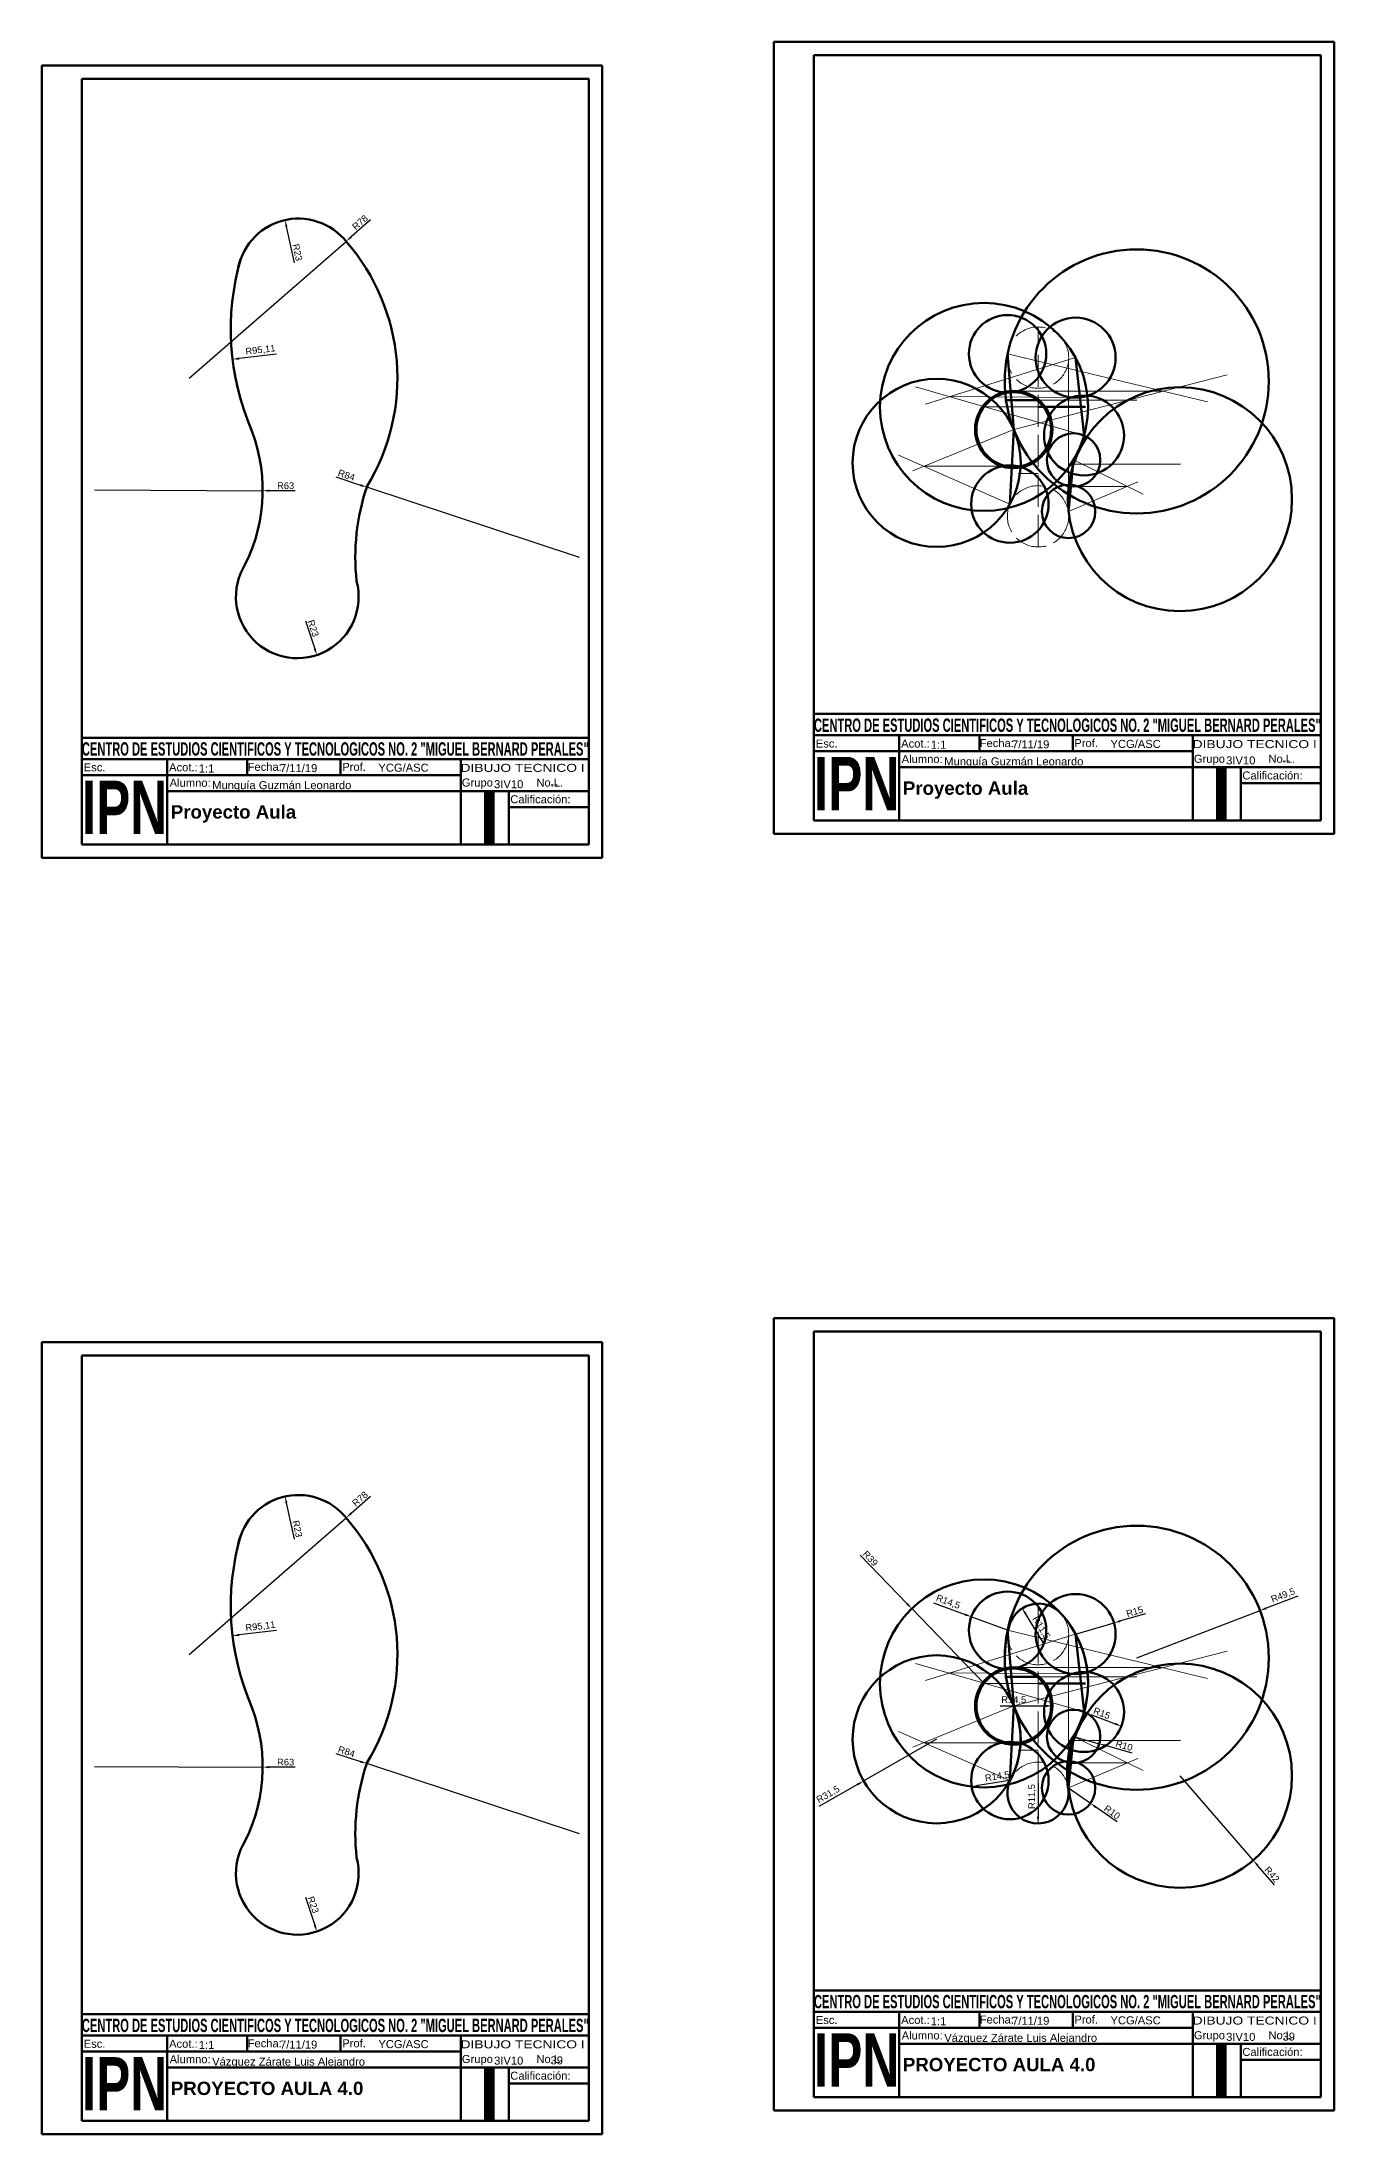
# Model space of a CAD drawing. Header units: millimetres. Extents: x 1589 to 2386, y 372 to 1156.
# Drawn here: x 1589 to 2074, y 372 to 1156 of the extents above; entities that cross this region are included whole.
import ezdxf
from ezdxf.enums import TextEntityAlignment as Align

# ---------------------------------------------------------------- set-up
doc = ezdxf.new("R2010")
doc.units = ezdxf.units.MM
doc.linetypes.add('ACAD_ISO02W100', pattern=[15, 12, -3])
for name, color, linetype, lineweight in [('Cuadro de datos', 7, 'Continuous', 50), ('LINEA CONTINUA GRUESA', 4, 'Continuous', 80), ('línea continua fina', 1, 'Continuous', 50), ('línea continua gruesa', 4, 'Continuous', 80), ('Línea fina', 141, 'Continuous', 5), ('línea interrumpida', 6, 'ACAD_ISO02W100', 5), ('Margen', 191, 'Continuous', 70)]:
    doc.layers.add(name, color=color, linetype=linetype, lineweight=lineweight)
doc.layers.add('TEXTO', color=1, linetype='Continuous')
doc.styles.add('IPN', font='', dxfattribs={"height": 20})
doc.styles.get("Standard").update_dxf_attribs({"font": 'arial.ttf'})
doc.styles.add('TEXT', font='arial.ttf', dxfattribs={"height": 3})
doc.styles.add('Texto', font='arial.ttf', dxfattribs={"height": 3})
doc.styles.add('Texto Titulo', font='', dxfattribs={"height": 5})
doc.styles.add('TÍTULO', font='', dxfattribs={"height": 5})
doc.styles.get('IPN').set_extended_font_data('Arial', bold=True)
doc.styles.get('Texto Titulo').set_extended_font_data('Arial', bold=True)
doc.styles.get('TÍTULO').set_extended_font_data('Arial', bold=True)
doc.dimstyles.new('ISO-25', dxfattribs={"dimtxt": 2.5, "dimasz": 2.5, "dimexe": 1.25, "dimexo": 0.625, "dimtad": 1, "dimtxsty": 'Standard', "dimcen": 2.5, "dimadec": 0, "dimazin": 0, "dimtfac": 1, "dimtmove": 0, "dimatfit": 3, "dimfxl": 1, "dimarcsym": 0})

# ---------------------------------------------------------------- blocks, each defined once
blk = doc.blocks.new('*D1')
at = {"layer": 'Defpoints', "color": 0, "transparency": 16777216}
for p in [(1685.08, 469.43), (1692.42, 447.64)]:
    blk.add_point(p, dxfattribs=at)
at = {"layer": 'línea continua fina', "color": 0, "lineweight": -2, "transparency": 16777216}
blk.add_line((1688.1, 460.46), (1691.62, 450.01), dxfattribs=at)
at = {"layer": 'línea continua fina', "color": 0, "transparency": 16777216}
blk.add_solid([(1692.02, 450.14), (1691.23, 449.87), (1692.42, 447.64)], dxfattribs=at)
at = {"layer": 'línea continua fina', "color": 0, "transparency": 16777216, "insert": (1691.06, 457.64), "char_height": 2.5, "attachment_point": 5, "rotation": 288.6038}
blk.add_mtext('R23', dxfattribs=at)
blk = doc.blocks.new('*D2')
at = {"layer": 'Defpoints', "color": 0, "transparency": 16777216}
for p in [(1680.48, 610.74), (1685.49, 588.29)]:
    blk.add_point(p, dxfattribs=at)
at = {"layer": 'línea continua fina', "color": 0, "lineweight": -2, "transparency": 16777216}
blk.add_line((1684.06, 594.68), (1681.02, 608.3), dxfattribs=at)
at = {"layer": 'línea continua fina', "color": 0, "transparency": 16777216}
blk.add_solid([(1681.43, 608.39), (1680.62, 608.21), (1680.48, 610.74)], dxfattribs=at)
at = {"layer": 'línea continua fina', "color": 0, "transparency": 16777216, "insert": (1685.13, 598.62), "char_height": 2.5, "attachment_point": 5, "rotation": 282.57011}
blk.add_mtext('R23', dxfattribs=at)
blk = doc.blocks.new('*D3')
at = {"layer": 'Defpoints', "color": 0, "transparency": 16777216}
for p in [(1755.25, 569.73), (1660.8, 558.51)]:
    blk.add_point(p, dxfattribs=at)
at = {"layer": 'línea continua fina', "color": 0, "lineweight": -2, "transparency": 16777216}
blk.add_line((1677.28, 560.47), (1663.28, 558.81), dxfattribs=at)
at = {"layer": 'línea continua fina', "color": 0, "transparency": 16777216}
blk.add_solid([(1663.23, 559.22), (1663.33, 558.39), (1660.8, 558.51)], dxfattribs=at)
at = {"layer": 'línea continua fina', "color": 0, "transparency": 16777216, "insert": (1671.27, 561.9), "char_height": 2.5, "attachment_point": 5, "rotation": 6.77511}
blk.add_mtext('R95,11', dxfattribs=at)
blk = doc.blocks.new('*D4')
at = {"layer": 'Defpoints', "color": 0, "transparency": 16777216}
for p in [(1703.36, 602.74), (1644.61, 551.43)]:
    blk.add_point(p, dxfattribs=at)
at = {"layer": 'línea continua fina', "color": 0, "lineweight": -2, "transparency": 16777216}
for p, q in [((1712.57, 610.78), (1705.24, 604.38)), ((1644.61, 551.43), (1703.36, 602.74))]:
    blk.add_line(p, q, dxfattribs=at)
at = {"layer": 'línea continua fina', "color": 0, "transparency": 16777216}
blk.add_solid([(1704.97, 604.7), (1705.52, 604.07), (1703.36, 602.74)], dxfattribs=at)
at = {"layer": 'línea continua fina', "color": 0, "transparency": 16777216, "insert": (1708.6, 609.84), "char_height": 2.5, "attachment_point": 5, "rotation": 41.12937}
blk.add_mtext('R78', dxfattribs=at)
blk = doc.blocks.new('*D5')
at = {"layer": 'Defpoints', "color": 0, "transparency": 16777216}
for p in [(1609.09, 509.51), (1672.09, 509.26)]:
    blk.add_point(p, dxfattribs=at)
at = {"layer": 'línea continua fina', "color": 0, "lineweight": -2, "transparency": 16777216}
for p, q in [((1609.09, 509.51), (1672.09, 509.26)), ((1684.31, 509.21), (1674.59, 509.25))]:
    blk.add_line(p, q, dxfattribs=at)
at = {"layer": 'línea continua fina', "color": 0, "transparency": 16777216}
blk.add_solid([(1674.59, 509.66), (1674.59, 508.83), (1672.09, 509.26)], dxfattribs=at)
at = {"layer": 'línea continua fina', "color": 0, "transparency": 16777216, "insert": (1680.71, 511.13), "char_height": 2.5, "attachment_point": 5, "rotation": 359.77029}
blk.add_mtext('R63', dxfattribs=at)
blk = doc.blocks.new('*D6')
at = {"layer": 'Defpoints', "color": 0, "transparency": 16777216}
for p in [(1711.09, 510.57), (1790.84, 484.19)]:
    blk.add_point(p, dxfattribs=at)
at = {"layer": 'línea continua fina', "color": 0, "lineweight": -2, "transparency": 16777216}
for p, q in [((1699.49, 514.41), (1708.72, 511.36)), ((1790.84, 484.19), (1711.09, 510.57))]:
    blk.add_line(p, q, dxfattribs=at)
at = {"layer": 'línea continua fina', "color": 0, "transparency": 16777216}
blk.add_solid([(1708.85, 511.76), (1708.59, 510.96), (1711.09, 510.57)], dxfattribs=at)
at = {"layer": 'línea continua fina', "color": 0, "transparency": 16777216, "insert": (1703.52, 515.08), "char_height": 2.5, "attachment_point": 5, "rotation": 341.69096}
blk.add_mtext('R84', dxfattribs=at)
blk = doc.blocks.new('Cuadro de datos hoja A4')
at = {"layer": 'Cuadro de datos'}
for p, q in [((15, 45), (205, 45)), ((15, 5), (15, 45)), ((205, 45), (205, 5)), ((15, 37), (205, 37)), ((47, 5), (47, 37)), ((77, 31), (77, 37)), ((112, 31), (112, 37)), ((157, 5), (157, 37)), ((15, 31), (157, 31)), ((47, 25), (205, 25)), ((175, 5), (175, 25)), ((175, 19), (205, 19)), ((205, 5), (15, 5))]:
    blk.add_line(p, q, dxfattribs=at)
at = {"layer": 'línea continua fina'}
for p, q in [((0, 297), (210, 297)), ((0, 0), (0, 297)), ((210, 297), (210, 0)), ((210, 0), (0, 0))]:
    blk.add_line(p, q, dxfattribs=at)
at = {"layer": 'Margen'}
for p, q in [((15, 292), (205, 292)), ((15, 5), (15, 292)), ((205, 292), (205, 5)), ((205, 5), (15, 5))]:
    blk.add_line(p, q, dxfattribs=at)
at = {"layer": 'línea continua fina', "color": 0}
for s, height, style, width, p, p2 in [('CENTRO DE ESTUDIOS CIENTIFICOS Y TECNOLOGICOS NO. 2 "MIGUEL BERNARD PERALES"', 5, 'TÍTULO', 0.597732, (15, 38.28), (205, 38.28)), ('DIBUJO TECNICO I', 3, 'TEXT', 1.23367, (156.95, 32.18), (203.48, 32.18)), ('IPN', 20, 'IPN', 0.687053, (15, 8.88), (47, 8.88))]:
    blk.add_text(s, height=height, dxfattribs=dict(at, style=style, width=width)).set_placement(p, p2, align=Align.FIT)
at = {"layer": 'línea continua fina', "color": 0, "style": 'TEXT'}
for s, p in [('Esc.', (15.69, 32.39)), ('Acot.:', (47.69, 32.39)), ('Fecha:', (77.14, 32.57)), ('Prof. ', (112.61, 32.57)), ('Grupo              No.L.      ', (157.43, 26.68)), ('Calificación:', (175.59, 20.42))]:
    blk.add_text(s, height=3, dxfattribs=at).set_placement(p)
at = {"layer": 'línea continua fina', "color": 0, "insert": (163.88, 24.97), "char_height": 20, "attachment_point": 1, "style": 'IPN'}
blk.add_mtext_dynamic_manual_height_columns('I', width=18, gutter_width=15, heights=[0], dxfattribs=at)
at = {"layer": 'TEXTO', "color": 0, "style": 'TEXT'}
blk.add_text('Alumno:', height=3, dxfattribs=at).set_placement((47.89, 26.59))
at = {"layer": 'TEXTO'}
for tag, p, height, style in [('ESC', (24.08, 32.42), 3, 'TEXT'), ('ACOT', (58.42, 32.39), 3, 'TEXT'), ('FECHA', (89.72, 32.51), 3, 'TEXT'), ('PROF', (121.78, 32.59), 3, 'TEXT'), ('ALUMNO', (63.56, 26.45), 3, 'TEXT'), ('GRUPO', (169.37, 26.46), 3, 'TEXT'), ('NO', (196.19, 26.69), 3, 'TEXT'), ('CUADRODEREFERENCIAS', (57.89, 13.54), 5, 'TÍTULO')]:
    blk.add_attdef(tag, p, '', height=height, dxfattribs=dict(at, style=style))
blk = doc.blocks.new('*D8')
at = {"layer": 'Defpoints', "color": 0, "transparency": 16777216}
for p in [(1685.08, 948.05), (1692.42, 926.25)]:
    blk.add_point(p, dxfattribs=at)
at = {"layer": 'línea continua fina', "color": 0, "lineweight": -2, "transparency": 16777216}
blk.add_line((1688.1, 939.07), (1691.62, 928.62), dxfattribs=at)
at = {"layer": 'línea continua fina', "color": 0, "transparency": 16777216}
blk.add_solid([(1692.02, 928.75), (1691.23, 928.49), (1692.42, 926.25)], dxfattribs=at)
at = {"layer": 'línea continua fina', "color": 0, "transparency": 16777216, "insert": (1691.06, 936.26), "char_height": 2.5, "attachment_point": 5, "rotation": 288.6038}
blk.add_mtext('R23', dxfattribs=at)
blk = doc.blocks.new('*D9')
at = {"layer": 'Defpoints', "color": 0, "transparency": 16777216}
for p in [(1680.48, 1089.35), (1685.49, 1066.9)]:
    blk.add_point(p, dxfattribs=at)
at = {"layer": 'línea continua fina', "color": 0, "lineweight": -2, "transparency": 16777216}
blk.add_line((1684.06, 1073.3), (1681.02, 1086.91), dxfattribs=at)
at = {"layer": 'línea continua fina', "color": 0, "transparency": 16777216}
blk.add_solid([(1681.43, 1087), (1680.62, 1086.82), (1680.48, 1089.35)], dxfattribs=at)
at = {"layer": 'línea continua fina', "color": 0, "transparency": 16777216, "insert": (1685.13, 1077.23), "char_height": 2.5, "attachment_point": 5, "rotation": 282.57011}
blk.add_mtext('R23', dxfattribs=at)
blk = doc.blocks.new('*D10')
at = {"layer": 'Defpoints', "color": 0, "transparency": 16777216}
for p in [(1755.25, 1048.35), (1660.8, 1037.13)]:
    blk.add_point(p, dxfattribs=at)
at = {"layer": 'línea continua fina', "color": 0, "lineweight": -2, "transparency": 16777216}
blk.add_line((1677.28, 1039.09), (1663.28, 1037.42), dxfattribs=at)
at = {"layer": 'línea continua fina', "color": 0, "transparency": 16777216}
blk.add_solid([(1663.23, 1037.84), (1663.33, 1037.01), (1660.8, 1037.13)], dxfattribs=at)
at = {"layer": 'línea continua fina', "color": 0, "transparency": 16777216, "insert": (1671.27, 1040.51), "char_height": 2.5, "attachment_point": 5, "rotation": 6.77511}
blk.add_mtext('R95,11', dxfattribs=at)
blk = doc.blocks.new('*D11')
at = {"layer": 'Defpoints', "color": 0, "transparency": 16777216}
for p in [(1703.36, 1081.35), (1644.61, 1030.05)]:
    blk.add_point(p, dxfattribs=at)
at = {"layer": 'línea continua fina', "color": 0, "lineweight": -2, "transparency": 16777216}
for p, q in [((1712.57, 1089.4), (1705.24, 1083)), ((1644.61, 1030.05), (1703.36, 1081.35))]:
    blk.add_line(p, q, dxfattribs=at)
at = {"layer": 'línea continua fina', "color": 0, "transparency": 16777216}
blk.add_solid([(1704.97, 1083.31), (1705.52, 1082.68), (1703.36, 1081.35)], dxfattribs=at)
at = {"layer": 'línea continua fina', "color": 0, "transparency": 16777216, "insert": (1708.6, 1088.45), "char_height": 2.5, "attachment_point": 5, "rotation": 41.12937}
blk.add_mtext('R78', dxfattribs=at)
blk = doc.blocks.new('*D12')
at = {"layer": 'Defpoints', "color": 0, "transparency": 16777216}
for p in [(1609.09, 988.13), (1672.09, 987.87)]:
    blk.add_point(p, dxfattribs=at)
at = {"layer": 'línea continua fina', "color": 0, "lineweight": -2, "transparency": 16777216}
for p, q in [((1609.09, 988.13), (1672.09, 987.87)), ((1684.31, 987.82), (1674.59, 987.86))]:
    blk.add_line(p, q, dxfattribs=at)
at = {"layer": 'línea continua fina', "color": 0, "transparency": 16777216}
blk.add_solid([(1674.59, 988.28), (1674.59, 987.45), (1672.09, 987.87)], dxfattribs=at)
at = {"layer": 'línea continua fina', "color": 0, "transparency": 16777216, "insert": (1680.71, 989.74), "char_height": 2.5, "attachment_point": 5, "rotation": 359.77029}
blk.add_mtext('R63', dxfattribs=at)
blk = doc.blocks.new('*D13')
at = {"layer": 'Defpoints', "color": 0, "transparency": 16777216}
for p in [(1711.09, 989.19), (1790.84, 962.8)]:
    blk.add_point(p, dxfattribs=at)
at = {"layer": 'línea continua fina', "color": 0, "lineweight": -2, "transparency": 16777216}
for p, q in [((1699.49, 993.03), (1708.72, 989.98)), ((1790.84, 962.8), (1711.09, 989.19))]:
    blk.add_line(p, q, dxfattribs=at)
at = {"layer": 'línea continua fina', "color": 0, "transparency": 16777216}
blk.add_solid([(1708.85, 990.37), (1708.59, 989.58), (1711.09, 989.19)], dxfattribs=at)
at = {"layer": 'línea continua fina', "color": 0, "transparency": 16777216, "insert": (1703.52, 993.7), "char_height": 2.5, "attachment_point": 5, "rotation": 341.69096}
blk.add_mtext('R84', dxfattribs=at)
blk = doc.blocks.new('*D16')
at = {"layer": 'Defpoints', "color": 0, "transparency": 16777216}
for p in [(2045.98, 567.95), (1999.75, 550.25)]:
    blk.add_point(p, dxfattribs=at)
at = {"layer": 'Línea fina', "color": 0, "lineweight": -2, "transparency": 16777216}
for p, q in [((2060.13, 573.36), (2048.31, 568.84)), ((1999.75, 550.25), (2045.98, 567.95))]:
    blk.add_line(p, q, dxfattribs=at)
at = {"layer": 'Línea fina', "color": 0, "transparency": 16777216}
blk.add_solid([(2048.16, 569.23), (2048.46, 568.45), (2045.98, 567.95)], dxfattribs=at)
at = {"layer": 'Línea fina', "color": 0, "transparency": 16777216, "insert": (2054.63, 573.54), "char_height": 2.5, "attachment_point": 5, "rotation": 20.94691}
blk.add_mtext('R49,5', dxfattribs=at)
blk = doc.blocks.new('*D17')
at = {"layer": 'Defpoints', "color": 0, "transparency": 16777216}
for p in [(2015.95, 506.05), (2043.44, 474.3)]:
    blk.add_point(p, dxfattribs=at)
at = {"layer": 'Línea fina', "color": 0, "lineweight": -2, "transparency": 16777216}
for p, q in [((2015.95, 506.05), (2043.44, 474.3)), ((2051.42, 465.08), (2045.07, 472.41))]:
    blk.add_line(p, q, dxfattribs=at)
at = {"layer": 'Línea fina', "color": 0, "transparency": 16777216}
blk.add_solid([(2045.39, 472.68), (2044.76, 472.14), (2043.44, 474.3)], dxfattribs=at)
at = {"layer": 'Línea fina', "color": 0, "transparency": 16777216, "insert": (2050.48, 469.03), "char_height": 2.5, "attachment_point": 5, "rotation": 310.88304}
blk.add_mtext('R42', dxfattribs=at)
blk = doc.blocks.new('*D18')
at = {"layer": 'Defpoints', "color": 0, "transparency": 16777216}
for p in [(1915.42, 568.7), (1942.51, 540.64)]:
    blk.add_point(p, dxfattribs=at)
at = {"layer": 'Línea fina', "color": 0, "lineweight": -2, "transparency": 16777216}
for p, q in [((1896.02, 588.79), (1913.69, 570.49)), ((1942.51, 540.64), (1915.42, 568.7))]:
    blk.add_line(p, q, dxfattribs=at)
at = {"layer": 'Línea fina', "color": 0, "transparency": 16777216}
blk.add_solid([(1913.99, 570.78), (1913.39, 570.21), (1915.42, 568.7)], dxfattribs=at)
at = {"layer": 'Línea fina', "color": 0, "transparency": 16777216, "insert": (1899.9, 587.51), "char_height": 2.5, "attachment_point": 5, "rotation": 313.9955}
blk.add_mtext('R39', dxfattribs=at)
blk = doc.blocks.new('*D19')
at = {"layer": 'Defpoints', "color": 0, "transparency": 16777216}
for p in [(1924.75, 519.68), (1897.4, 504.06)]:
    blk.add_point(p, dxfattribs=at)
at = {"layer": 'Línea fina', "color": 0, "lineweight": -2, "transparency": 16777216}
for p, q in [((1924.75, 519.68), (1897.4, 504.06)), ((1880.77, 494.56), (1895.23, 502.82))]:
    blk.add_line(p, q, dxfattribs=at)
at = {"layer": 'Línea fina', "color": 0, "transparency": 16777216}
blk.add_solid([(1895.02, 503.18), (1895.44, 502.45), (1897.4, 504.06)], dxfattribs=at)
at = {"layer": 'Línea fina', "color": 0, "transparency": 16777216, "insert": (1884.12, 498.92), "char_height": 2.5, "attachment_point": 5, "rotation": 29.73305}
blk.add_mtext('R31,5', dxfattribs=at)
blk = doc.blocks.new('*D20')
at = {"layer": 'Defpoints', "color": 0, "transparency": 16777216}
for p in [(1953.65, 532.21), (1968.15, 532.21)]:
    blk.add_point(p, dxfattribs=at)
at = {"layer": 'Línea fina', "color": 0, "lineweight": -2, "transparency": 16777216}
blk.add_line((1948.58, 532.21), (1965.65, 532.21), dxfattribs=at)
at = {"layer": 'Línea fina', "color": 0, "transparency": 16777216}
blk.add_solid([(1965.65, 532.62), (1965.65, 531.79), (1968.15, 532.21)], dxfattribs=at)
at = {"layer": 'Línea fina', "color": 0, "transparency": 16777216, "insert": (1953.65, 534.33), "char_height": 2.5, "attachment_point": 5}
blk.add_mtext('R14,5', dxfattribs=at)
blk = doc.blocks.new('*D21')
at = {"layer": 'Defpoints', "color": 0, "transparency": 16777216}
for p in [(1952.2, 504.23), (1937.89, 501.91)]:
    blk.add_point(p, dxfattribs=at)
at = {"layer": 'Línea fina', "color": 0, "lineweight": -2, "transparency": 16777216}
blk.add_line((1952.85, 504.33), (1940.36, 502.31), dxfattribs=at)
at = {"layer": 'Línea fina', "color": 0, "transparency": 16777216}
blk.add_solid([(1940.29, 502.72), (1940.42, 501.9), (1937.89, 501.91)], dxfattribs=at)
at = {"layer": 'Línea fina', "color": 0, "transparency": 16777216, "insert": (1947.5, 505.62), "char_height": 2.5, "attachment_point": 5, "rotation": 9.18214}
blk.add_mtext('R14,5', dxfattribs=at)
blk = doc.blocks.new('*D22')
at = {"layer": 'Defpoints', "color": 0, "transparency": 16777216}
for p in [(1962.75, 499.64), (1962.75, 488.14)]:
    blk.add_point(p, dxfattribs=at)
at = {"layer": 'Línea fina', "color": 0, "lineweight": -2, "transparency": 16777216}
blk.add_line((1962.75, 503.3), (1962.75, 490.64), dxfattribs=at)
at = {"layer": 'Línea fina', "color": 0, "transparency": 16777216}
blk.add_solid([(1962.33, 490.64), (1963.17, 490.64), (1962.75, 488.14)], dxfattribs=at)
at = {"layer": 'Línea fina', "color": 0, "transparency": 16777216, "insert": (1960.62, 498.22), "char_height": 2.5, "attachment_point": 5, "rotation": 90}
blk.add_mtext('R11,5', dxfattribs=at)
blk = doc.blocks.new('*D23')
at = {"layer": 'Defpoints', "color": 0, "transparency": 16777216}
for p in [(1956.73, 568.94), (1962.75, 559.14)]:
    blk.add_point(p, dxfattribs=at)
at = {"layer": 'Línea fina', "color": 0, "lineweight": -2, "transparency": 16777216}
blk.add_line((1964.66, 556.03), (1958.03, 566.81), dxfattribs=at)
at = {"layer": 'Línea fina', "color": 0, "transparency": 16777216}
blk.add_solid([(1958.39, 567.03), (1957.68, 566.59), (1956.73, 568.94)], dxfattribs=at)
at = {"layer": 'Línea fina', "color": 0, "transparency": 16777216, "insert": (1963.82, 561.47), "char_height": 2.5, "attachment_point": 5, "rotation": 301.58633}
blk.add_mtext('R11,5', dxfattribs=at)
blk = doc.blocks.new('*D24')
at = {"layer": 'Defpoints', "color": 0, "transparency": 16777216}
for p in [(1980.02, 529.96), (1994.03, 524.6)]:
    blk.add_point(p, dxfattribs=at)
at = {"layer": 'Línea fina', "color": 0, "lineweight": -2, "transparency": 16777216}
blk.add_line((1982.6, 528.97), (1991.69, 525.49), dxfattribs=at)
at = {"layer": 'Línea fina', "color": 0, "transparency": 16777216}
blk.add_solid([(1991.84, 525.88), (1991.55, 525.1), (1994.03, 524.6)], dxfattribs=at)
at = {"layer": 'Línea fina', "color": 0, "transparency": 16777216, "insert": (1986.66, 529.45), "char_height": 2.5, "attachment_point": 5, "rotation": 339.05718}
blk.add_mtext('R15', dxfattribs=at)
blk = doc.blocks.new('*D26')
at = {"layer": 'Defpoints', "color": 0, "transparency": 16777216}
for p in [(1976.07, 520.77), (1985.69, 518.03)]:
    blk.add_point(p, dxfattribs=at)
at = {"layer": 'Línea fina', "color": 0, "lineweight": -2, "transparency": 16777216}
for p, q in [((1976.07, 520.77), (1985.69, 518.03)), ((1998, 514.51), (1988.09, 517.34))]:
    blk.add_line(p, q, dxfattribs=at)
at = {"layer": 'Línea fina', "color": 0, "transparency": 16777216}
blk.add_solid([(1988.21, 517.74), (1987.98, 516.94), (1985.69, 518.03)], dxfattribs=at)
at = {"layer": 'Línea fina', "color": 0, "transparency": 16777216, "insert": (1995.05, 517.33), "char_height": 2.5, "attachment_point": 5, "rotation": 344.06245}
blk.add_mtext('R10', dxfattribs=at)
blk = doc.blocks.new('*D27')
at = {"layer": 'Defpoints', "color": 0, "transparency": 16777216}
for p in [(1974.2, 501.48), (1982.38, 495.73)]:
    blk.add_point(p, dxfattribs=at)
at = {"layer": 'Línea fina', "color": 0, "lineweight": -2, "transparency": 16777216}
for p, q in [((1974.2, 501.48), (1982.38, 495.73)), ((1992.37, 488.71), (1984.42, 494.29))]:
    blk.add_line(p, q, dxfattribs=at)
at = {"layer": 'Línea fina', "color": 0, "transparency": 16777216}
blk.add_solid([(1984.66, 494.63), (1984.18, 493.95), (1982.38, 495.73)], dxfattribs=at)
at = {"layer": 'Línea fina', "color": 0, "transparency": 16777216, "insert": (1990.51, 492.34), "char_height": 2.5, "attachment_point": 5, "rotation": 324.90904}
blk.add_mtext('R10', dxfattribs=at)
blk = doc.blocks.new('*D28')
at = {"layer": 'Defpoints', "color": 0, "transparency": 16777216}
for p in [(1976.84, 559.14), (1991.24, 563.35)]:
    blk.add_point(p, dxfattribs=at)
at = {"layer": 'Línea fina', "color": 0, "lineweight": -2, "transparency": 16777216}
for p, q in [((2002.99, 566.78), (1993.64, 564.05)), ((1976.84, 559.14), (1991.24, 563.35))]:
    blk.add_line(p, q, dxfattribs=at)
at = {"layer": 'Línea fina', "color": 0, "transparency": 16777216}
blk.add_solid([(1993.53, 564.45), (1993.76, 563.65), (1991.24, 563.35)], dxfattribs=at)
at = {"layer": 'Línea fina', "color": 0, "transparency": 16777216, "insert": (1998.99, 567.59), "char_height": 2.5, "attachment_point": 5, "rotation": 16.27936}
blk.add_mtext('R15', dxfattribs=at)
blk = doc.blocks.new('*D29')
at = {"layer": 'Defpoints', "color": 0, "transparency": 16777216}
for p in [(1937.74, 565.61), (1951.34, 560.59)]:
    blk.add_point(p, dxfattribs=at)
at = {"layer": 'Línea fina', "color": 0, "lineweight": -2, "transparency": 16777216}
for p, q in [((1923.52, 570.86), (1935.39, 566.48)), ((1951.34, 560.59), (1937.74, 565.61))]:
    blk.add_line(p, q, dxfattribs=at)
at = {"layer": 'Línea fina', "color": 0, "transparency": 16777216}
blk.add_solid([(1935.54, 566.87), (1935.25, 566.09), (1937.74, 565.61)], dxfattribs=at)
at = {"layer": 'Línea fina', "color": 0, "transparency": 16777216, "insert": (1929.02, 571.1), "char_height": 2.5, "attachment_point": 5, "rotation": 339.72312}
blk.add_mtext('R14,5', dxfattribs=at)

msp = doc.modelspace()

# ---------------------------------------------------------------- linework, layer by layer
at = {"layer": 'LINEA CONTINUA GRUESA'}
for centre, radius, start, end in [((1685.486, 588.289), 23, 37.99359, 172.776512), ((1644.607, 551.432), 78, 328.430837, 41.129374), ((1755.245, 569.733), 95.111, 163.827059, 203.368423), ((1962.951, 559.068), 11.5, 37.99359, 172.776512), ((1942.512, 540.64), 39, 328.430837, 41.129374), ((1997.831, 549.79), 47.556, 163.827059, 203.368423), ((1609.09, 509.51), 63, 333.760774, 23.433327), ((1924.753, 519.679), 31.5, 333.760774, 23.433327), ((2015.627, 507.017), 42, 161.69096, 186.020419), ((1790.837, 484.187), 84, 161.69096, 186.020419), ((1962.749, 499.641), 11.5, 147.899004, 14.973032), ((1685.082, 469.434), 23, 147.899004, 14.973032)]:
    msp.add_arc(centre, radius, start, end, dxfattribs=at)
at = {"layer": 'línea continua fina'}
for p, q in [((1953.655, 1010.821), (1951.34, 1039.202)), ((1980.021, 1008.575), (1976.844, 1037.756)), ((1962.749, 1021.756), (1950.249, 1021.756)), ((1963.086, 1019.255), (1980.586, 1019.255)), ((1952.204, 982.844), (1953.655, 1010.821)), ((1711.09, 989.19), (1711.064, 989.213)), ((1711.064, 989.213), (1711.09, 989.19)), ((1955.249, 994.256), (1955.249, 994.256)), ((1953.655, 532.206), (1951.34, 560.587)), ((1980.021, 529.959), (1976.844, 559.141)), ((1962.749, 543.141), (1950.249, 543.141)), ((1963.086, 540.64), (1980.586, 540.64)), ((1952.204, 504.228), (1953.655, 532.206)), ((1711.09, 510.575), (1711.064, 510.597)), ((1711.064, 510.597), (1711.09, 510.575)), ((1955.249, 515.641), (1955.249, 515.641))]:
    msp.add_line(p, q, dxfattribs=at)
for centre, radius in [((1999.749, 1028.866), 49.5), ((1942.512, 1019.255), 39), ((1951.34, 1039.202), 14.5), ((1976.844, 1037.756), 15), ((1924.753, 998.294), 31.5), ((1953.655, 1010.821), 14.5), ((1953.655, 1010.821), 14), ((1980.021, 1008.575), 15), ((2015.945, 984.669), 42), ((1976.072, 999.388), 10), ((1952.204, 982.844), 14.5), ((1974.196, 980.093), 10), ((1999.749, 550.25), 49.5), ((1942.512, 540.64), 39), ((1951.34, 560.587), 14.5), ((1976.844, 559.141), 15), ((1924.753, 519.679), 31.5), ((1953.655, 532.206), 14.5), ((1953.655, 532.206), 14), ((1980.021, 529.959), 15), ((2015.945, 506.053), 42), ((1976.072, 520.772), 10), ((1952.204, 504.228), 14.5), ((1974.196, 501.477), 10)]:
    msp.add_circle(centre, radius, dxfattribs=at)
for centre, radius, start, end in [((1685.486, 1066.905), 23, 37.99359, 172.776512), ((1755.245, 1048.348), 95.111, 163.827059, 203.368423), ((1644.607, 1030.048), 78, 328.430837, 41.129374), ((1609.09, 988.126), 63, 333.760774, 23.433327), ((1790.837, 962.802), 84, 161.69096, 186.020419), ((1685.082, 948.05), 23, 147.899004, 14.973032)]:
    msp.add_arc(centre, radius, start, end, dxfattribs=at)
at = {"layer": 'línea continua gruesa'}
for p, q in [((1974.196, 980.093), (1976.072, 999.388)), ((1974.196, 501.477), (1976.072, 520.772))]:
    msp.add_line(p, q, dxfattribs=at)
at = {"layer": 'Línea fina'}
for p, q in [((1976.844, 1037.756), (1920.519, 1020.362)), ((1951.34, 1039.202), (2026.321, 1021.146)), ((1974.196, 979.362), (1974.196, 1036.651)), ((1953.655, 1010.821), (2033.616, 1031.333)), ((1980.021, 1008.575), (1916.836, 1026.785)), ((1975.355, 1022.831), (1929.252, 1023.205)), ((1950.249, 1021.756), (1999.749, 1021.756)), ((1955.234, 1025.235), (2009.186, 1025.235)), ((1980.586, 1019.255), (1941.586, 1019.255)), ((1953.655, 1010.821), (1915.827, 995.317)), ((1952.204, 982.844), (1910.424, 1001.234)), ((1949.187, 997.027), (1920.038, 997.027)), ((1974.196, 997.863), (2016.196, 997.863)), ((1976.072, 999.388), (2002.12, 986.613)), ((1962.749, 994.256), (1955.249, 994.256)), ((1974.196, 980.093), (2000.105, 991.167)), ((1977.581, 989.502), (1996.27, 989.502)), ((1976.844, 559.141), (1920.519, 541.746)), ((1951.34, 560.587), (2026.321, 542.531)), ((1974.196, 500.746), (1974.196, 558.035)), ((1953.655, 532.206), (2033.616, 552.717)), ((1980.021, 529.959), (1916.836, 548.169)), ((1975.355, 544.215), (1929.252, 544.589)), ((1950.249, 543.141), (1999.749, 543.141)), ((1955.234, 546.619), (2009.186, 546.619)), ((1980.586, 540.64), (1941.586, 540.64)), ((1953.655, 532.206), (1915.827, 516.701)), ((1952.204, 504.228), (1910.424, 522.618)), ((1949.187, 518.411), (1920.038, 518.411)), ((1974.196, 519.247), (2016.196, 519.247)), ((1976.072, 520.772), (2002.12, 507.998)), ((1962.749, 515.641), (1955.249, 515.641)), ((1974.196, 501.477), (2000.105, 512.551)), ((1977.581, 510.886), (1996.27, 510.886))]:
    msp.add_line(p, q, dxfattribs=at)
at = {"layer": 'línea interrumpida'}
for p, q in [((1962.749, 966.756), (1962.749, 1049.256)), ((1962.749, 488.141), (1962.749, 570.641))]:
    msp.add_line(p, q, dxfattribs=at)
for centre in [(1962.749, 1037.756), (1962.749, 978.256), (1962.749, 559.141), (1962.749, 499.641)]:
    msp.add_circle(centre, 11.5, dxfattribs=at)

# ---------------------------------------------------------------- block references
at = {"layer": 'Línea fina'}
ref = msp.add_blockref('Cuadro de datos hoja A4', (1863.756, 859.167), dxfattribs=at)
ref.add_attrib('CUADRODEREFERENCIA', 'Proyecto Aula', (1912.101, 873.844), dxfattribs={"height": 5, "style": 'Texto Titulo'})
ref.add_attrib('ALUMNO', 'Munguía Guzmán Leonardo', (1927.595, 884.866), dxfattribs={"height": 3, "style": 'Texto'})
ref.add_attrib('NO.L.', '--', (2054.42, 885.329), dxfattribs={"height": 3, "style": 'Texto'})
ref.add_attrib('GRUPO', '3IV10', (2033.277, 885.233), dxfattribs={"height": 3, "style": 'Texto'})
ref.add_attrib('PROFESOR', 'YCG/ASC', (1989.903, 891.425), dxfattribs={"height": 3, "style": 'Texto'})
ref.add_attrib('ACOT.', '1:1', (1922.563, 891.116), dxfattribs={"height": 3, "style": 'Texto'})
ref.add_attrib('FECHA', '7/11/19', (1953.034, 891.261), dxfattribs={"height": 3, "style": 'Texto'})
ref = msp.add_blockref('Cuadro de datos hoja A4', (1589.329, 850.254), dxfattribs=at)
ref.add_attrib('CUADRODEREFERENCIA', 'Proyecto Aula', (1637.673, 864.93), dxfattribs={"height": 5, "style": 'Texto Titulo'})
ref.add_attrib('ALUMNO', 'Munguía Guzmán Leonardo', (1653.168, 875.953), dxfattribs={"height": 3, "style": 'Texto'})
ref.add_attrib('NO.L.', '--', (1779.993, 876.415), dxfattribs={"height": 3, "style": 'Texto'})
ref.add_attrib('GRUPO', '3IV10', (1758.849, 876.319), dxfattribs={"height": 3, "style": 'Texto'})
ref.add_attrib('PROFESOR', 'YCG/ASC', (1715.476, 882.511), dxfattribs={"height": 3, "style": 'Texto'})
ref.add_attrib('ACOT.', '1:1', (1648.135, 882.202), dxfattribs={"height": 3, "style": 'Texto'})
ref.add_attrib('FECHA', '7/11/19', (1678.607, 882.348), dxfattribs={"height": 3, "style": 'Texto'})
ref = msp.add_blockref('Cuadro de datos hoja A4', (1863.756, 380.552), dxfattribs=at)
ref.add_attrib('CUADRODEREFERENCIA', 'PROYECTO AULA 4.0', (1912.101, 395.228), dxfattribs={"height": 5, "style": 'Texto Titulo'})
ref.add_attrib('ALUMNO', 'Vázquez Zárate Luis Alejandro', (1927.595, 406.251), dxfattribs={"height": 3, "style": 'Texto'})
ref.add_attrib('NO.L.', '39', (2054.42, 406.713), dxfattribs={"height": 3, "style": 'Texto'})
ref.add_attrib('GRUPO', '3IV10', (2033.277, 406.617), dxfattribs={"height": 3, "style": 'Texto'})
ref.add_attrib('PROFESOR', 'YCG/ASC', (1989.903, 412.809), dxfattribs={"height": 3, "style": 'Texto'})
ref.add_attrib('ACOT.', '1:1', (1922.563, 412.501), dxfattribs={"height": 3, "style": 'Texto'})
ref.add_attrib('FECHA', '7/11/19', (1953.034, 412.646), dxfattribs={"height": 3, "style": 'Texto'})
ref = msp.add_blockref('Cuadro de datos hoja A4', (1589.329, 371.638), dxfattribs=at)
ref.add_attrib('CUADRODEREFERENCIA', 'PROYECTO AULA 4.0', (1637.673, 386.315), dxfattribs={"height": 5, "style": 'Texto Titulo'})
ref.add_attrib('ALUMNO', 'Vázquez Zárate Luis Alejandro', (1653.168, 397.337), dxfattribs={"height": 3, "style": 'Texto'})
ref.add_attrib('NO.L.', '39', (1779.993, 397.799), dxfattribs={"height": 3, "style": 'Texto'})
ref.add_attrib('GRUPO', '3IV10', (1758.849, 397.704), dxfattribs={"height": 3, "style": 'Texto'})
ref.add_attrib('PROFESOR', 'YCG/ASC', (1715.476, 403.896), dxfattribs={"height": 3, "style": 'Texto'})
ref.add_attrib('ACOT.', '1:1', (1648.135, 403.587), dxfattribs={"height": 3, "style": 'Texto'})
ref.add_attrib('FECHA', '7/11/19', (1678.607, 403.732), dxfattribs={"height": 3, "style": 'Texto'})

# ---------------------------------------------------------------- dimensions: what is measured, and where the dimension line sits
at = {"layer": 'línea continua fina'}
for center, mpoint, picture, middle in [((1644.607, 1030.048), (1703.359, 1081.353), '*D11', (1708.597, 1088.452)), ((1609.09, 988.126), (1672.089, 987.873), '*D12', (1680.709, 989.741)), ((1790.837, 962.802), (1711.09, 989.19), '*D13', (1703.516, 993.699)), ((1644.607, 551.432), (1703.359, 602.738), '*D4', (1708.597, 609.836)), ((1609.09, 509.51), (1672.089, 509.258), '*D5', (1680.709, 511.126)), ((1790.837, 484.187), (1711.09, 510.575), '*D6', (1703.516, 515.084))]:
    dim = msp.add_radius_dim(center=center, mpoint=mpoint, dimstyle='ISO-25', dxfattribs=at)
    dim.commit()
    dim.dimension.update_dxf_attribs({"geometry": picture, "text_midpoint": middle})
for center, mpoint, picture, middle in [((1685.486, 1066.905), (1680.48, 1089.354), '*D9', (1683.275, 1076.821)), ((1755.245, 1048.348), (1660.798, 1037.128), '*D10', (1671.521, 1038.402)), ((1685.082, 948.05), (1692.419, 926.252), '*D8', (1689.256, 935.649)), ((1685.486, 588.289), (1680.48, 610.738), '*D2', (1683.275, 598.205)), ((1755.245, 569.733), (1660.798, 558.512), '*D3', (1671.521, 559.786)), ((1685.082, 469.434), (1692.419, 447.636), '*D1', (1689.256, 457.033))]:
    dim = msp.add_radius_dim(center=center, mpoint=mpoint, dimstyle='ISO-25', dxfattribs=at)
    dim.commit()
    dim.dimension.update_dxf_attribs({"geometry": picture, "text_midpoint": middle, "dimtype": 164})
at = {"layer": 'Línea fina'}
for center, mpoint, picture, middle in [((1942.512, 540.64), (1915.422, 568.696), '*D18', (1898.528, 586.193)), ((1962.749, 559.141), (1956.725, 568.937), '*D23', (1962.004, 560.352)), ((1953.655, 532.206), (1968.155, 532.206), '*D20', (1953.655, 532.206)), ((1980.021, 529.959), (1994.03, 524.598), '*D24', (1985.978, 527.679)), ((1924.753, 519.679), (1897.4, 504.056), '*D19', (1885.179, 497.076)), ((1976.072, 520.772), (1985.687, 518.026), '*D26', (1994.531, 515.501)), ((1952.204, 504.228), (1937.889, 501.915), '*D21', (1947.838, 503.523)), ((1962.749, 499.641), (1962.749, 488.141), '*D22', (1962.749, 498.218))]:
    dim = msp.add_radius_dim(center=center, mpoint=mpoint, dimstyle='ISO-25', dxfattribs=at)
    dim.commit()
    dim.dimension.update_dxf_attribs({"geometry": picture, "text_midpoint": middle, "dimtype": 164})
for center, mpoint, picture, middle in [((1951.34, 560.587), (1937.739, 565.612), '*D29', (1929.023, 571.1)), ((1999.749, 550.25), (2045.977, 567.947), '*D16', (2054.629, 573.536)), ((1976.844, 559.141), (1991.243, 563.346), '*D28', (1998.985, 567.587)), ((2015.945, 506.053), (2043.435, 474.299), '*D17', (2050.485, 469.029)), ((1974.196, 501.477), (1982.378, 495.728), '*D27', (1990.514, 492.336))]:
    dim = msp.add_radius_dim(center=center, mpoint=mpoint, dimstyle='ISO-25', dxfattribs=at)
    dim.commit()
    dim.dimension.update_dxf_attribs({"geometry": picture, "text_midpoint": middle})

doc.saveas('drawing.dxf')
